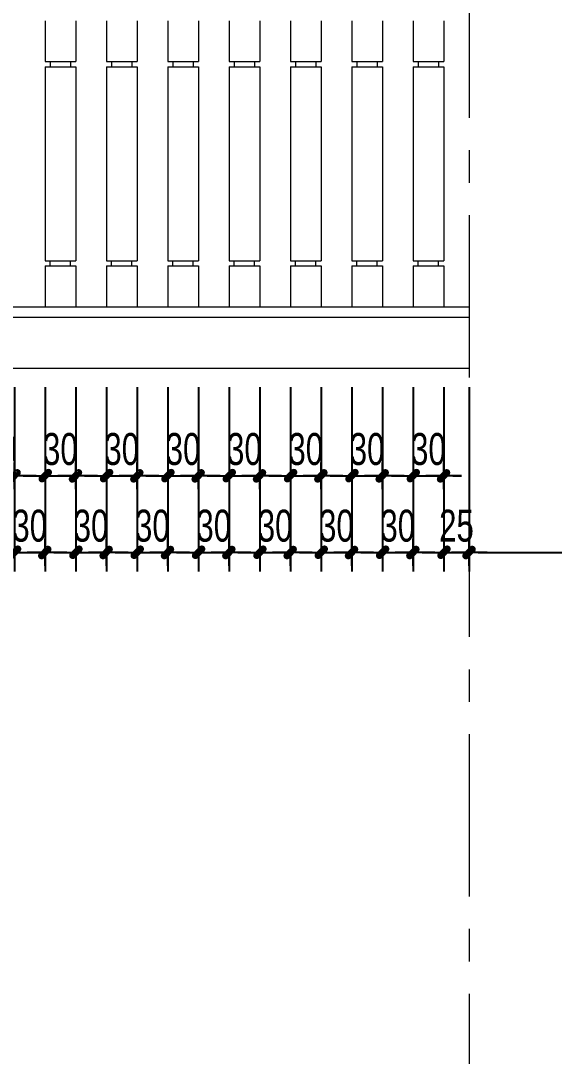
# Model space of a CAD drawing. Header units: inches. Extents: x 88947 to 296847, y 35049 to 161062.
# Drawn here: x 230723 to 231767, y 73660 to 75686 of the extents above; entities that cross this region are included whole.
import ezdxf

# ---------------------------------------------------------------- set-up
doc = ezdxf.new("R2010")
doc.units = ezdxf.units.IN
doc.header["$MEASUREMENT"] = 0
doc.header["$PDMODE"] = 1
doc.linetypes.add('ACAD_ISO03W100', pattern=[30, 12, -18])
doc.linetypes.add('CENTER', pattern=[50.8, 31.75, -6.35, 6.35, -6.35])
for name, color, linetype, lineweight in [('A-Dims', 145, 'Continuous', 25), ('DIM', 7, 'Continuous', 25), ('THAY', 3, 'Continuous', 18), ('TRUC', 252, 'ACAD_ISO03W100', 13)]:
    doc.layers.add(name, color=color, linetype=linetype, lineweight=lineweight)
doc.styles.add('VNI-HELVE-CONDENSE', font='VNARIAL.TTF', dxfattribs={"width": 0.7})
doc.dimstyles.new('TAS-25', dxfattribs={"dimscale": 25, "dimtxt": 2.5, "dimasz": 0.7, "dimexe": 1.5, "dimexo": 1.5, "dimgap": 0.8, "dimtad": 1, "dimdec": 0, "dimlfac": 0.5, "dimzin": 3, "dimdsep": 46, "dimtxsty": 'VNI-HELVE-CONDENSE', "dimblk": 'TICK', "dimcen": 2.5, "dimclrt": 71, "dimazin": 2, "dimtfac": 0.75, "dimtdec": 0, "dimtix": 1, "dimtmove": 2, "dimatfit": 2, "dimldrblk": 'TICK123', "dimfxl": 1.5, "dimtolj": 1, "dimtzin": 0, "dimarcsym": 0})

# ---------------------------------------------------------------- blocks, each defined once
blk = doc.blocks.new('TICK')
at = {"layer": 'A-Dims', "color": 1}
for p, q in [((0, 1.5), (0, -1.5)), ((-2, 0), (2, 0))]:
    blk.add_line(p, q, dxfattribs=at)
at = {"layer": 'A-Dims', "color": 1, "const_width": 0.788}
blk.add_lwpolyline([(-0.33, -0.35), (0.38, 0.38)], dxfattribs=at)
at = {"layer": 'A-Dims', "color": 1, "const_width": 0.394}
for points in [[(0.24, 0.52, -0.414214), (0.52, 0.52, -1)], [(0.52, 0.52, -0.414214), (0.52, 0.24, -1)], [(-0.47, -0.21, 0.414214), (-0.47, -0.49, 1)], [(-0.47, -0.49, 0.414214), (-0.19, -0.49, 1)]]:
    blk.add_lwpolyline(points, format="xyb", dxfattribs=at)
blk = doc.blocks.new('*D1567')
at = {"layer": 'Defpoints', "color": 0}
for p in [(230650.5, 75006.3), (230710.5, 75006.3), (230710.5, 74795.7)]:
    blk.add_point(p, dxfattribs=at)
at = {"layer": 'DIM', "color": 0, "lineweight": -2}
for p, q in [((230650.5, 74968.8), (230650.5, 74758.2)), ((230710.5, 74968.8), (230710.5, 74758.2)), ((230633, 74795.7), (230615.5, 74795.7)), ((230650.5, 74795.7), (230710.5, 74795.7)), ((230728, 74795.7), (230745.5, 74795.7))]:
    blk.add_line(p, q, dxfattribs=at)
at = {"layer": 'DIM', "color": 0, "lineweight": -2, "xscale": 17.5, "yscale": 17.5, "zscale": 17.5}
blk.add_blockref('TICK', (230650.5, 74795.7), dxfattribs=at)
at = {"layer": 'DIM', "color": 0, "lineweight": -2, "xscale": 17.5, "yscale": 17.5, "zscale": 17.5, "rotation": 180}
blk.add_blockref('TICK', (230710.5, 74795.7), dxfattribs=at)
at = {"layer": 'DIM', "color": 71, "insert": (230680.5, 74847.6), "char_height": 62.5, "attachment_point": 5, "style": 'VNI-HELVE-CONDENSE'}
blk.add_mtext('\\A1;30', dxfattribs=at)
blk = doc.blocks.new('TICK123')
at = {"layer": 'A-Dims', "color": 1}
blk.add_lwpolyline([(0.05, 0, 0, 0.84, 0), (-2.11, 0, 8.4, 8.4, 0)], format="xyseb", dxfattribs=at)
blk = doc.blocks.new('*D2352')
at = {"layer": 'Defpoints', "color": 0}
for p in [(230710.5, 75006.3), (230770.5, 75006.3), (230770.5, 74645.7)]:
    blk.add_point(p, dxfattribs=at)
at = {"layer": 'DIM', "color": 0, "lineweight": -2}
for p, q in [((230710.5, 74968.8), (230710.5, 74608.2)), ((230770.5, 74968.8), (230770.5, 74608.2)), ((230693, 74645.7), (230675.5, 74645.7)), ((230710.5, 74645.7), (230770.5, 74645.7)), ((230788, 74645.7), (230805.5, 74645.7))]:
    blk.add_line(p, q, dxfattribs=at)
at = {"layer": 'DIM', "color": 0, "lineweight": -2, "xscale": 17.5, "yscale": 17.5, "zscale": 17.5}
blk.add_blockref('TICK', (230710.5, 74645.7), dxfattribs=at)
at = {"layer": 'DIM', "color": 0, "lineweight": -2, "xscale": 17.5, "yscale": 17.5, "zscale": 17.5, "rotation": 180}
blk.add_blockref('TICK', (230770.5, 74645.7), dxfattribs=at)
at = {"layer": 'DIM', "color": 71, "insert": (230740.5, 74697.6), "char_height": 62.5, "attachment_point": 5, "style": 'VNI-HELVE-CONDENSE'}
blk.add_mtext('\\A1;30', dxfattribs=at)
blk = doc.blocks.new('*D2353')
at = {"layer": 'Defpoints', "color": 0}
for p in [(230770.5, 75006.3), (230830.5, 75006.3), (230830.5, 74795.7)]:
    blk.add_point(p, dxfattribs=at)
at = {"layer": 'DIM', "color": 0, "lineweight": -2}
for p, q in [((230770.5, 74968.8), (230770.5, 74758.2)), ((230830.5, 74968.8), (230830.5, 74758.2)), ((230753, 74795.7), (230735.5, 74795.7)), ((230770.5, 74795.7), (230830.5, 74795.7)), ((230848, 74795.7), (230865.5, 74795.7))]:
    blk.add_line(p, q, dxfattribs=at)
at = {"layer": 'DIM', "color": 0, "lineweight": -2, "xscale": 17.5, "yscale": 17.5, "zscale": 17.5}
blk.add_blockref('TICK', (230770.5, 74795.7), dxfattribs=at)
at = {"layer": 'DIM', "color": 0, "lineweight": -2, "xscale": 17.5, "yscale": 17.5, "zscale": 17.5, "rotation": 180}
blk.add_blockref('TICK', (230830.5, 74795.7), dxfattribs=at)
at = {"layer": 'DIM', "color": 71, "insert": (230800.5, 74847.6), "char_height": 62.5, "attachment_point": 5, "style": 'VNI-HELVE-CONDENSE'}
blk.add_mtext('\\A1;30', dxfattribs=at)
blk = doc.blocks.new('*D2354')
at = {"layer": 'Defpoints', "color": 0}
for p in [(230830.5, 75006.3), (230890.5, 75006.3), (230890.5, 74645.7)]:
    blk.add_point(p, dxfattribs=at)
at = {"layer": 'DIM', "color": 0, "lineweight": -2}
for p, q in [((230830.5, 74968.8), (230830.5, 74608.2)), ((230890.5, 74968.8), (230890.5, 74608.2)), ((230813, 74645.7), (230795.5, 74645.7)), ((230830.5, 74645.7), (230890.5, 74645.7)), ((230908, 74645.7), (230925.5, 74645.7))]:
    blk.add_line(p, q, dxfattribs=at)
at = {"layer": 'DIM', "color": 0, "lineweight": -2, "xscale": 17.5, "yscale": 17.5, "zscale": 17.5}
blk.add_blockref('TICK', (230830.5, 74645.7), dxfattribs=at)
at = {"layer": 'DIM', "color": 0, "lineweight": -2, "xscale": 17.5, "yscale": 17.5, "zscale": 17.5, "rotation": 180}
blk.add_blockref('TICK', (230890.5, 74645.7), dxfattribs=at)
at = {"layer": 'DIM', "color": 71, "insert": (230860.5, 74697.6), "char_height": 62.5, "attachment_point": 5, "style": 'VNI-HELVE-CONDENSE'}
blk.add_mtext('\\A1;30', dxfattribs=at)
blk = doc.blocks.new('*D2355')
at = {"layer": 'Defpoints', "color": 0}
for p in [(230890.5, 75006.3), (230950.5, 75006.3), (230950.5, 74795.7)]:
    blk.add_point(p, dxfattribs=at)
at = {"layer": 'DIM', "color": 0, "lineweight": -2}
for p, q in [((230890.5, 74968.8), (230890.5, 74758.2)), ((230950.5, 74968.8), (230950.5, 74758.2)), ((230873, 74795.7), (230855.5, 74795.7)), ((230890.5, 74795.7), (230950.5, 74795.7)), ((230968, 74795.7), (230985.5, 74795.7))]:
    blk.add_line(p, q, dxfattribs=at)
at = {"layer": 'DIM', "color": 0, "lineweight": -2, "xscale": 17.5, "yscale": 17.5, "zscale": 17.5}
blk.add_blockref('TICK', (230890.5, 74795.7), dxfattribs=at)
at = {"layer": 'DIM', "color": 0, "lineweight": -2, "xscale": 17.5, "yscale": 17.5, "zscale": 17.5, "rotation": 180}
blk.add_blockref('TICK', (230950.5, 74795.7), dxfattribs=at)
at = {"layer": 'DIM', "color": 71, "insert": (230920.5, 74847.6), "char_height": 62.5, "attachment_point": 5, "style": 'VNI-HELVE-CONDENSE'}
blk.add_mtext('\\A1;30', dxfattribs=at)
blk = doc.blocks.new('*D2356')
at = {"layer": 'Defpoints', "color": 0}
for p in [(230950.5, 75006.3), (231010.5, 75006.3), (231010.5, 74645.7)]:
    blk.add_point(p, dxfattribs=at)
at = {"layer": 'DIM', "color": 0, "lineweight": -2}
for p, q in [((230950.5, 74968.8), (230950.5, 74608.2)), ((231010.5, 74968.8), (231010.5, 74608.2)), ((230933, 74645.7), (230915.5, 74645.7)), ((230950.5, 74645.7), (231010.5, 74645.7)), ((231028, 74645.7), (231045.5, 74645.7))]:
    blk.add_line(p, q, dxfattribs=at)
at = {"layer": 'DIM', "color": 0, "lineweight": -2, "xscale": 17.5, "yscale": 17.5, "zscale": 17.5}
blk.add_blockref('TICK', (230950.5, 74645.7), dxfattribs=at)
at = {"layer": 'DIM', "color": 0, "lineweight": -2, "xscale": 17.5, "yscale": 17.5, "zscale": 17.5, "rotation": 180}
blk.add_blockref('TICK', (231010.5, 74645.7), dxfattribs=at)
at = {"layer": 'DIM', "color": 71, "insert": (230980.5, 74697.6), "char_height": 62.5, "attachment_point": 5, "style": 'VNI-HELVE-CONDENSE'}
blk.add_mtext('\\A1;30', dxfattribs=at)
blk = doc.blocks.new('*D2357')
at = {"layer": 'Defpoints', "color": 0}
for p in [(231010.5, 75006.3), (231070.5, 75006.3), (231070.5, 74795.7)]:
    blk.add_point(p, dxfattribs=at)
at = {"layer": 'DIM', "color": 0, "lineweight": -2}
for p, q in [((231010.5, 74968.8), (231010.5, 74758.2)), ((231070.5, 74968.8), (231070.5, 74758.2)), ((230993, 74795.7), (230975.5, 74795.7)), ((231010.5, 74795.7), (231070.5, 74795.7)), ((231088, 74795.7), (231105.5, 74795.7))]:
    blk.add_line(p, q, dxfattribs=at)
at = {"layer": 'DIM', "color": 0, "lineweight": -2, "xscale": 17.5, "yscale": 17.5, "zscale": 17.5}
blk.add_blockref('TICK', (231010.5, 74795.7), dxfattribs=at)
at = {"layer": 'DIM', "color": 0, "lineweight": -2, "xscale": 17.5, "yscale": 17.5, "zscale": 17.5, "rotation": 180}
blk.add_blockref('TICK', (231070.5, 74795.7), dxfattribs=at)
at = {"layer": 'DIM', "color": 71, "insert": (231040.5, 74847.6), "char_height": 62.5, "attachment_point": 5, "style": 'VNI-HELVE-CONDENSE'}
blk.add_mtext('\\A1;30', dxfattribs=at)
blk = doc.blocks.new('*D2358')
at = {"layer": 'Defpoints', "color": 0}
for p in [(231070.5, 75006.3), (231130.5, 75006.3), (231130.5, 74645.7)]:
    blk.add_point(p, dxfattribs=at)
at = {"layer": 'DIM', "color": 0, "lineweight": -2}
for p, q in [((231070.5, 74968.8), (231070.5, 74608.2)), ((231130.5, 74968.8), (231130.5, 74608.2)), ((231053, 74645.7), (231035.5, 74645.7)), ((231070.5, 74645.7), (231130.5, 74645.7)), ((231148, 74645.7), (231165.5, 74645.7))]:
    blk.add_line(p, q, dxfattribs=at)
at = {"layer": 'DIM', "color": 0, "lineweight": -2, "xscale": 17.5, "yscale": 17.5, "zscale": 17.5}
blk.add_blockref('TICK', (231070.5, 74645.7), dxfattribs=at)
at = {"layer": 'DIM', "color": 0, "lineweight": -2, "xscale": 17.5, "yscale": 17.5, "zscale": 17.5, "rotation": 180}
blk.add_blockref('TICK', (231130.5, 74645.7), dxfattribs=at)
at = {"layer": 'DIM', "color": 71, "insert": (231100.5, 74697.6), "char_height": 62.5, "attachment_point": 5, "style": 'VNI-HELVE-CONDENSE'}
blk.add_mtext('\\A1;30', dxfattribs=at)
blk = doc.blocks.new('*D2359')
at = {"layer": 'Defpoints', "color": 0}
for p in [(231130.5, 75006.3), (231190.5, 75006.3), (231190.5, 74795.7)]:
    blk.add_point(p, dxfattribs=at)
at = {"layer": 'DIM', "color": 0, "lineweight": -2}
for p, q in [((231130.5, 74968.8), (231130.5, 74758.2)), ((231190.5, 74968.8), (231190.5, 74758.2)), ((231113, 74795.7), (231095.5, 74795.7)), ((231130.5, 74795.7), (231190.5, 74795.7)), ((231208, 74795.7), (231225.5, 74795.7))]:
    blk.add_line(p, q, dxfattribs=at)
at = {"layer": 'DIM', "color": 0, "lineweight": -2, "xscale": 17.5, "yscale": 17.5, "zscale": 17.5}
blk.add_blockref('TICK', (231130.5, 74795.7), dxfattribs=at)
at = {"layer": 'DIM', "color": 0, "lineweight": -2, "xscale": 17.5, "yscale": 17.5, "zscale": 17.5, "rotation": 180}
blk.add_blockref('TICK', (231190.5, 74795.7), dxfattribs=at)
at = {"layer": 'DIM', "color": 71, "insert": (231160.5, 74847.6), "char_height": 62.5, "attachment_point": 5, "style": 'VNI-HELVE-CONDENSE'}
blk.add_mtext('\\A1;30', dxfattribs=at)
blk = doc.blocks.new('*D2360')
at = {"layer": 'Defpoints', "color": 0}
for p in [(231190.5, 75006.3), (231250.5, 75006.3), (231250.5, 74645.7)]:
    blk.add_point(p, dxfattribs=at)
at = {"layer": 'DIM', "color": 0, "lineweight": -2}
for p, q in [((231190.5, 74968.8), (231190.5, 74608.2)), ((231250.5, 74968.8), (231250.5, 74608.2)), ((231173, 74645.7), (231155.5, 74645.7)), ((231190.5, 74645.7), (231250.5, 74645.7)), ((231268, 74645.7), (231285.5, 74645.7))]:
    blk.add_line(p, q, dxfattribs=at)
at = {"layer": 'DIM', "color": 0, "lineweight": -2, "xscale": 17.5, "yscale": 17.5, "zscale": 17.5}
blk.add_blockref('TICK', (231190.5, 74645.7), dxfattribs=at)
at = {"layer": 'DIM', "color": 0, "lineweight": -2, "xscale": 17.5, "yscale": 17.5, "zscale": 17.5, "rotation": 180}
blk.add_blockref('TICK', (231250.5, 74645.7), dxfattribs=at)
at = {"layer": 'DIM', "color": 71, "insert": (231220.5, 74697.6), "char_height": 62.5, "attachment_point": 5, "style": 'VNI-HELVE-CONDENSE'}
blk.add_mtext('\\A1;30', dxfattribs=at)
blk = doc.blocks.new('*D2361')
at = {"layer": 'Defpoints', "color": 0}
for p in [(231250.5, 75006.3), (231310.5, 75006.3), (231310.5, 74795.7)]:
    blk.add_point(p, dxfattribs=at)
at = {"layer": 'DIM', "color": 0, "lineweight": -2}
for p, q in [((231250.5, 74968.8), (231250.5, 74758.2)), ((231310.5, 74968.8), (231310.5, 74758.2)), ((231233, 74795.7), (231215.5, 74795.7)), ((231250.5, 74795.7), (231310.5, 74795.7)), ((231328, 74795.7), (231345.5, 74795.7))]:
    blk.add_line(p, q, dxfattribs=at)
at = {"layer": 'DIM', "color": 0, "lineweight": -2, "xscale": 17.5, "yscale": 17.5, "zscale": 17.5}
blk.add_blockref('TICK', (231250.5, 74795.7), dxfattribs=at)
at = {"layer": 'DIM', "color": 0, "lineweight": -2, "xscale": 17.5, "yscale": 17.5, "zscale": 17.5, "rotation": 180}
blk.add_blockref('TICK', (231310.5, 74795.7), dxfattribs=at)
at = {"layer": 'DIM', "color": 71, "insert": (231280.5, 74847.6), "char_height": 62.5, "attachment_point": 5, "style": 'VNI-HELVE-CONDENSE'}
blk.add_mtext('\\A1;30', dxfattribs=at)
blk = doc.blocks.new('*D2362')
at = {"layer": 'Defpoints', "color": 0}
for p in [(231310.5, 75006.3), (231370.5, 75006.3), (231370.5, 74645.7)]:
    blk.add_point(p, dxfattribs=at)
at = {"layer": 'DIM', "color": 0, "lineweight": -2}
for p, q in [((231310.5, 74968.8), (231310.5, 74608.2)), ((231370.5, 74968.8), (231370.5, 74608.2)), ((231293, 74645.7), (231275.5, 74645.7)), ((231310.5, 74645.7), (231370.5, 74645.7)), ((231388, 74645.7), (231405.5, 74645.7))]:
    blk.add_line(p, q, dxfattribs=at)
at = {"layer": 'DIM', "color": 0, "lineweight": -2, "xscale": 17.5, "yscale": 17.5, "zscale": 17.5}
blk.add_blockref('TICK', (231310.5, 74645.7), dxfattribs=at)
at = {"layer": 'DIM', "color": 0, "lineweight": -2, "xscale": 17.5, "yscale": 17.5, "zscale": 17.5, "rotation": 180}
blk.add_blockref('TICK', (231370.5, 74645.7), dxfattribs=at)
at = {"layer": 'DIM', "color": 71, "insert": (231340.5, 74697.6), "char_height": 62.5, "attachment_point": 5, "style": 'VNI-HELVE-CONDENSE'}
blk.add_mtext('\\A1;30', dxfattribs=at)
blk = doc.blocks.new('*D2363')
at = {"layer": 'Defpoints', "color": 0}
for p in [(231370.5, 75006.3), (231430.5, 75006.3), (231430.5, 74795.7)]:
    blk.add_point(p, dxfattribs=at)
at = {"layer": 'DIM', "color": 0, "lineweight": -2}
for p, q in [((231370.5, 74968.8), (231370.5, 74758.2)), ((231430.5, 74968.8), (231430.5, 74758.2)), ((231353, 74795.7), (231335.5, 74795.7)), ((231370.5, 74795.7), (231430.5, 74795.7)), ((231448, 74795.7), (231465.5, 74795.7))]:
    blk.add_line(p, q, dxfattribs=at)
at = {"layer": 'DIM', "color": 0, "lineweight": -2, "xscale": 17.5, "yscale": 17.5, "zscale": 17.5}
blk.add_blockref('TICK', (231370.5, 74795.7), dxfattribs=at)
at = {"layer": 'DIM', "color": 0, "lineweight": -2, "xscale": 17.5, "yscale": 17.5, "zscale": 17.5, "rotation": 180}
blk.add_blockref('TICK', (231430.5, 74795.7), dxfattribs=at)
at = {"layer": 'DIM', "color": 71, "insert": (231400.5, 74847.6), "char_height": 62.5, "attachment_point": 5, "style": 'VNI-HELVE-CONDENSE'}
blk.add_mtext('\\A1;30', dxfattribs=at)
blk = doc.blocks.new('*D2364')
at = {"layer": 'Defpoints', "color": 0}
for p in [(231430.5, 75006.3), (231490.5, 75006.3), (231490.5, 74645.7)]:
    blk.add_point(p, dxfattribs=at)
at = {"layer": 'DIM', "color": 0, "lineweight": -2}
for p, q in [((231430.5, 74968.8), (231430.5, 74608.2)), ((231490.5, 74968.8), (231490.5, 74608.2)), ((231413, 74645.7), (231395.5, 74645.7)), ((231430.5, 74645.7), (231490.5, 74645.7)), ((231508, 74645.7), (231525.5, 74645.7))]:
    blk.add_line(p, q, dxfattribs=at)
at = {"layer": 'DIM', "color": 0, "lineweight": -2, "xscale": 17.5, "yscale": 17.5, "zscale": 17.5}
blk.add_blockref('TICK', (231430.5, 74645.7), dxfattribs=at)
at = {"layer": 'DIM', "color": 0, "lineweight": -2, "xscale": 17.5, "yscale": 17.5, "zscale": 17.5, "rotation": 180}
blk.add_blockref('TICK', (231490.5, 74645.7), dxfattribs=at)
at = {"layer": 'DIM', "color": 71, "insert": (231460.5, 74697.6), "char_height": 62.5, "attachment_point": 5, "style": 'VNI-HELVE-CONDENSE'}
blk.add_mtext('\\A1;30', dxfattribs=at)
blk = doc.blocks.new('*D2365')
at = {"layer": 'Defpoints', "color": 0}
for p in [(231490.5, 75006.3), (231550.5, 75006.3), (231550.5, 74795.7)]:
    blk.add_point(p, dxfattribs=at)
at = {"layer": 'DIM', "color": 0, "lineweight": -2}
for p, q in [((231490.5, 74968.8), (231490.5, 74758.2)), ((231550.5, 74968.8), (231550.5, 74758.2)), ((231473, 74795.7), (231455.5, 74795.7)), ((231490.5, 74795.7), (231550.5, 74795.7)), ((231568, 74795.7), (231585.5, 74795.7))]:
    blk.add_line(p, q, dxfattribs=at)
at = {"layer": 'DIM', "color": 0, "lineweight": -2, "xscale": 17.5, "yscale": 17.5, "zscale": 17.5}
blk.add_blockref('TICK', (231490.5, 74795.7), dxfattribs=at)
at = {"layer": 'DIM', "color": 0, "lineweight": -2, "xscale": 17.5, "yscale": 17.5, "zscale": 17.5, "rotation": 180}
blk.add_blockref('TICK', (231550.5, 74795.7), dxfattribs=at)
at = {"layer": 'DIM', "color": 71, "insert": (231520.5, 74847.6), "char_height": 62.5, "attachment_point": 5, "style": 'VNI-HELVE-CONDENSE'}
blk.add_mtext('\\A1;30', dxfattribs=at)
blk = doc.blocks.new('*D2366')
at = {"layer": 'Defpoints', "color": 0}
for p in [(231550.5, 75006.3), (231600.4, 75006.3), (231600.4, 74645.7)]:
    blk.add_point(p, dxfattribs=at)
at = {"layer": 'DIM', "color": 0, "lineweight": -2}
for p, q in [((231550.5, 74968.8), (231550.5, 74608.2)), ((231600.4, 74968.8), (231600.4, 74608.2)), ((231533, 74645.7), (231515.5, 74645.7)), ((231550.5, 74645.7), (231600.4, 74645.7)), ((231617.9, 74645.7), (231635.4, 74645.7))]:
    blk.add_line(p, q, dxfattribs=at)
at = {"layer": 'DIM', "color": 0, "lineweight": -2, "xscale": 17.5, "yscale": 17.5, "zscale": 17.5}
blk.add_blockref('TICK', (231550.5, 74645.7), dxfattribs=at)
at = {"layer": 'DIM', "color": 0, "lineweight": -2, "xscale": 17.5, "yscale": 17.5, "zscale": 17.5, "rotation": 180}
blk.add_blockref('TICK', (231600.4, 74645.7), dxfattribs=at)
at = {"layer": 'DIM', "color": 71, "insert": (231575.4, 74697.6), "char_height": 62.5, "attachment_point": 5, "style": 'VNI-HELVE-CONDENSE'}
blk.add_mtext('\\A1;25', dxfattribs=at)
blk = doc.blocks.new('*D2508')
at = {"layer": 'Defpoints', "color": 0}
for p in [(231600.4, 75006.3), (232200.4, 75006.3), (232200.4, 74645.7)]:
    blk.add_point(p, dxfattribs=at)
at = {"layer": 'DIM', "color": 0, "lineweight": -2}
for p, q in [((231600.4, 74968.8), (231600.4, 74608.2)), ((232200.4, 74968.8), (232200.4, 74608.2)), ((231617.9, 74645.7), (232182.9, 74645.7))]:
    blk.add_line(p, q, dxfattribs=at)
at = {"layer": 'DIM', "color": 0, "lineweight": -2, "xscale": 17.5, "yscale": 17.5, "zscale": 17.5, "rotation": 180}
blk.add_blockref('TICK', (231600.4, 74645.7), dxfattribs=at)
at = {"layer": 'DIM', "color": 0, "lineweight": -2, "xscale": 17.5, "yscale": 17.5, "zscale": 17.5}
blk.add_blockref('TICK', (232200.4, 74645.7), dxfattribs=at)
at = {"layer": 'DIM', "color": 71, "insert": (231900.4, 74697.6), "char_height": 62.5, "attachment_point": 5, "style": 'VNI-HELVE-CONDENSE'}
blk.add_mtext('\\A1;300', dxfattribs=at)

msp = doc.modelspace()

# ---------------------------------------------------------------- linework, layer by layer
at = {"layer": 'THAY'}
for p, q in [((230770.5, 75686.3), (230770.5, 75606.3)), ((230830.5, 75686.3), (230830.5, 75606.3)), ((230890.5, 75686.3), (230890.5, 75606.3)), ((230950.5, 75686.3), (230950.5, 75606.3)), ((231010.5, 75686.3), (231010.5, 75606.3)), ((231070.5, 75686.3), (231070.5, 75606.3)), ((231130.5, 75686.3), (231130.5, 75606.3)), ((231190.5, 75686.3), (231190.5, 75606.3)), ((231250.5, 75686.3), (231250.5, 75606.3)), ((231310.5, 75686.3), (231310.5, 75606.3)), ((231370.5, 75686.3), (231370.5, 75606.3)), ((231430.5, 75686.3), (231430.5, 75606.3)), ((231490.5, 75686.3), (231490.5, 75606.3)), ((231550.5, 75686.3), (231550.5, 75606.3)), ((230770.5, 75606.3), (230830.5, 75606.3)), ((230780.5, 75606.3), (230780.5, 75596.3)), ((230820.5, 75606.3), (230820.5, 75596.3)), ((230890.5, 75606.3), (230950.5, 75606.3)), ((230900.5, 75606.3), (230900.5, 75596.3)), ((230940.5, 75606.3), (230940.5, 75596.3)), ((231010.5, 75606.3), (231070.5, 75606.3)), ((231020.5, 75606.3), (231020.5, 75596.3)), ((231060.5, 75606.3), (231060.5, 75596.3)), ((231130.5, 75606.3), (231190.5, 75606.3)), ((231140.5, 75606.3), (231140.5, 75596.3)), ((231180.5, 75606.3), (231180.5, 75596.3)), ((231250.5, 75606.3), (231310.5, 75606.3)), ((231260.5, 75606.3), (231260.5, 75596.3)), ((231300.5, 75606.3), (231300.5, 75596.3)), ((231370.5, 75606.3), (231430.5, 75606.3)), ((231380.5, 75606.3), (231380.5, 75596.3)), ((231420.5, 75606.3), (231420.5, 75596.3)), ((231490.5, 75606.3), (231550.5, 75606.3)), ((231500.5, 75606.3), (231500.5, 75596.3)), ((231540.5, 75606.3), (231540.5, 75596.3)), ((230770.5, 75596.3), (230830.5, 75596.3)), ((230770.5, 75596.3), (230770.5, 75216.3)), ((230830.5, 75596.3), (230830.5, 75216.3)), ((230890.5, 75596.3), (230950.5, 75596.3)), ((230890.5, 75596.3), (230890.5, 75216.3)), ((230950.5, 75596.3), (230950.5, 75216.3)), ((231010.5, 75596.3), (231070.5, 75596.3)), ((231010.5, 75596.3), (231010.5, 75216.3)), ((231070.5, 75596.3), (231070.5, 75216.3)), ((231130.5, 75596.3), (231190.5, 75596.3)), ((231130.5, 75596.3), (231130.5, 75216.3)), ((231190.5, 75596.3), (231190.5, 75216.3)), ((231250.5, 75596.3), (231310.5, 75596.3)), ((231250.5, 75596.3), (231250.5, 75216.3)), ((231310.5, 75596.3), (231310.5, 75216.3)), ((231370.5, 75596.3), (231430.5, 75596.3)), ((231370.5, 75596.3), (231370.5, 75216.3)), ((231430.5, 75596.3), (231430.5, 75216.3)), ((231490.5, 75596.3), (231550.5, 75596.3)), ((231490.5, 75596.3), (231490.5, 75216.3)), ((231550.5, 75596.3), (231550.5, 75216.3)), ((230770.5, 75216.3), (230830.5, 75216.3)), ((230780.5, 75206.3), (230780.5, 75216.3)), ((230820.5, 75206.3), (230820.5, 75216.3)), ((230890.5, 75216.3), (230950.5, 75216.3)), ((230900.5, 75206.3), (230900.5, 75216.3)), ((230940.5, 75206.3), (230940.5, 75216.3)), ((231010.5, 75216.3), (231070.5, 75216.3)), ((231020.5, 75206.3), (231020.5, 75216.3)), ((231060.5, 75206.3), (231060.5, 75216.3)), ((231130.5, 75216.3), (231190.5, 75216.3)), ((231140.5, 75206.3), (231140.5, 75216.3)), ((231180.5, 75206.3), (231180.5, 75216.3)), ((231250.5, 75216.3), (231310.5, 75216.3)), ((231260.5, 75206.3), (231260.5, 75216.3)), ((231300.5, 75206.3), (231300.5, 75216.3)), ((231370.5, 75216.3), (231430.5, 75216.3)), ((231380.5, 75206.3), (231380.5, 75216.3)), ((231420.5, 75206.3), (231420.5, 75216.3)), ((231490.5, 75216.3), (231550.5, 75216.3)), ((231500.5, 75206.3), (231500.5, 75216.3)), ((231540.5, 75206.3), (231540.5, 75216.3)), ((230770.5, 75206.3), (230830.5, 75206.3)), ((230770.5, 75206.3), (230770.5, 75126.3)), ((230830.5, 75206.3), (230830.5, 75126.3)), ((230890.5, 75206.3), (230950.5, 75206.3)), ((230890.5, 75206.3), (230890.5, 75126.3)), ((230950.5, 75206.3), (230950.5, 75126.3)), ((231010.5, 75206.3), (231070.5, 75206.3)), ((231010.5, 75206.3), (231010.5, 75126.3)), ((231070.5, 75206.3), (231070.5, 75126.3)), ((231130.5, 75206.3), (231190.5, 75206.3)), ((231130.5, 75206.3), (231130.5, 75126.3)), ((231190.5, 75206.3), (231190.5, 75126.3)), ((231250.5, 75206.3), (231310.5, 75206.3)), ((231250.5, 75206.3), (231250.5, 75126.3)), ((231310.5, 75206.3), (231310.5, 75126.3)), ((231370.5, 75206.3), (231430.5, 75206.3)), ((231370.5, 75206.3), (231370.5, 75126.3)), ((231430.5, 75206.3), (231430.5, 75126.3)), ((231490.5, 75206.3), (231550.5, 75206.3)), ((231490.5, 75206.3), (231490.5, 75126.3)), ((231550.5, 75206.3), (231550.5, 75126.3)), ((227600.4, 75126.3), (231600.4, 75126.3)), ((231600.4, 75126.3), (231600.4, 75006.3)), ((227600.4, 75106.3), (231600.4, 75106.3)), ((227600.4, 75006.3), (231600.4, 75006.3))]:
    msp.add_line(p, q, dxfattribs=at)
at = {"layer": 'TRUC', "linetype": 'CENTER', "ltscale": 10}
msp.add_lwpolyline([(231600.4, 76321.7), (231600.4, 70470.2)], dxfattribs=at)

# ---------------------------------------------------------------- dimensions: what is measured, and where the dimension line sits
at = {"layer": 'DIM'}
for base, p1, p2, picture, middle in [((230710.5, 74795.7), (230650.5, 75006.3), (230710.5, 75006.3), '*D1567', (230680.5, 74847.6)), ((230770.5, 74645.7), (230710.5, 75006.3), (230770.5, 75006.3), '*D2352', (230740.5, 74697.6)), ((230830.5, 74795.7), (230770.5, 75006.3), (230830.5, 75006.3), '*D2353', (230800.5, 74847.6)), ((230890.5, 74645.7), (230830.5, 75006.3), (230890.5, 75006.3), '*D2354', (230860.5, 74697.6)), ((230950.5, 74795.7), (230890.5, 75006.3), (230950.5, 75006.3), '*D2355', (230920.5, 74847.6)), ((231010.5, 74645.7), (230950.5, 75006.3), (231010.5, 75006.3), '*D2356', (230980.5, 74697.6)), ((231070.5, 74795.7), (231010.5, 75006.3), (231070.5, 75006.3), '*D2357', (231040.5, 74847.6)), ((231130.5, 74645.7), (231070.5, 75006.3), (231130.5, 75006.3), '*D2358', (231100.5, 74697.6)), ((231190.5, 74795.7), (231130.5, 75006.3), (231190.5, 75006.3), '*D2359', (231160.5, 74847.6)), ((231250.5, 74645.7), (231190.5, 75006.3), (231250.5, 75006.3), '*D2360', (231220.5, 74697.6)), ((231310.5, 74795.7), (231250.5, 75006.3), (231310.5, 75006.3), '*D2361', (231280.5, 74847.6)), ((231370.5, 74645.7), (231310.5, 75006.3), (231370.5, 75006.3), '*D2362', (231340.5, 74697.6)), ((231430.5, 74795.7), (231370.5, 75006.3), (231430.5, 75006.3), '*D2363', (231400.5, 74847.6)), ((231490.5, 74645.7), (231430.5, 75006.3), (231490.5, 75006.3), '*D2364', (231460.5, 74697.6)), ((231550.5, 74795.7), (231490.5, 75006.3), (231550.5, 75006.3), '*D2365', (231520.5, 74847.6)), ((231600.4, 74645.7), (231550.5, 75006.3), (231600.4, 75006.3), '*D2366', (231575.4, 74697.6)), ((232200.4, 74645.7), (231600.4, 75006.3), (232200.4, 75006.3), '*D2508', (231900.4, 74697.6))]:
    dim = msp.add_linear_dim(base=base, p1=p1, p2=p2, dimstyle='TAS-25', dxfattribs=at)
    dim.commit()
    dim.dimension.update_dxf_attribs({"geometry": picture, "text_midpoint": middle})

doc.saveas('drawing.dxf')
